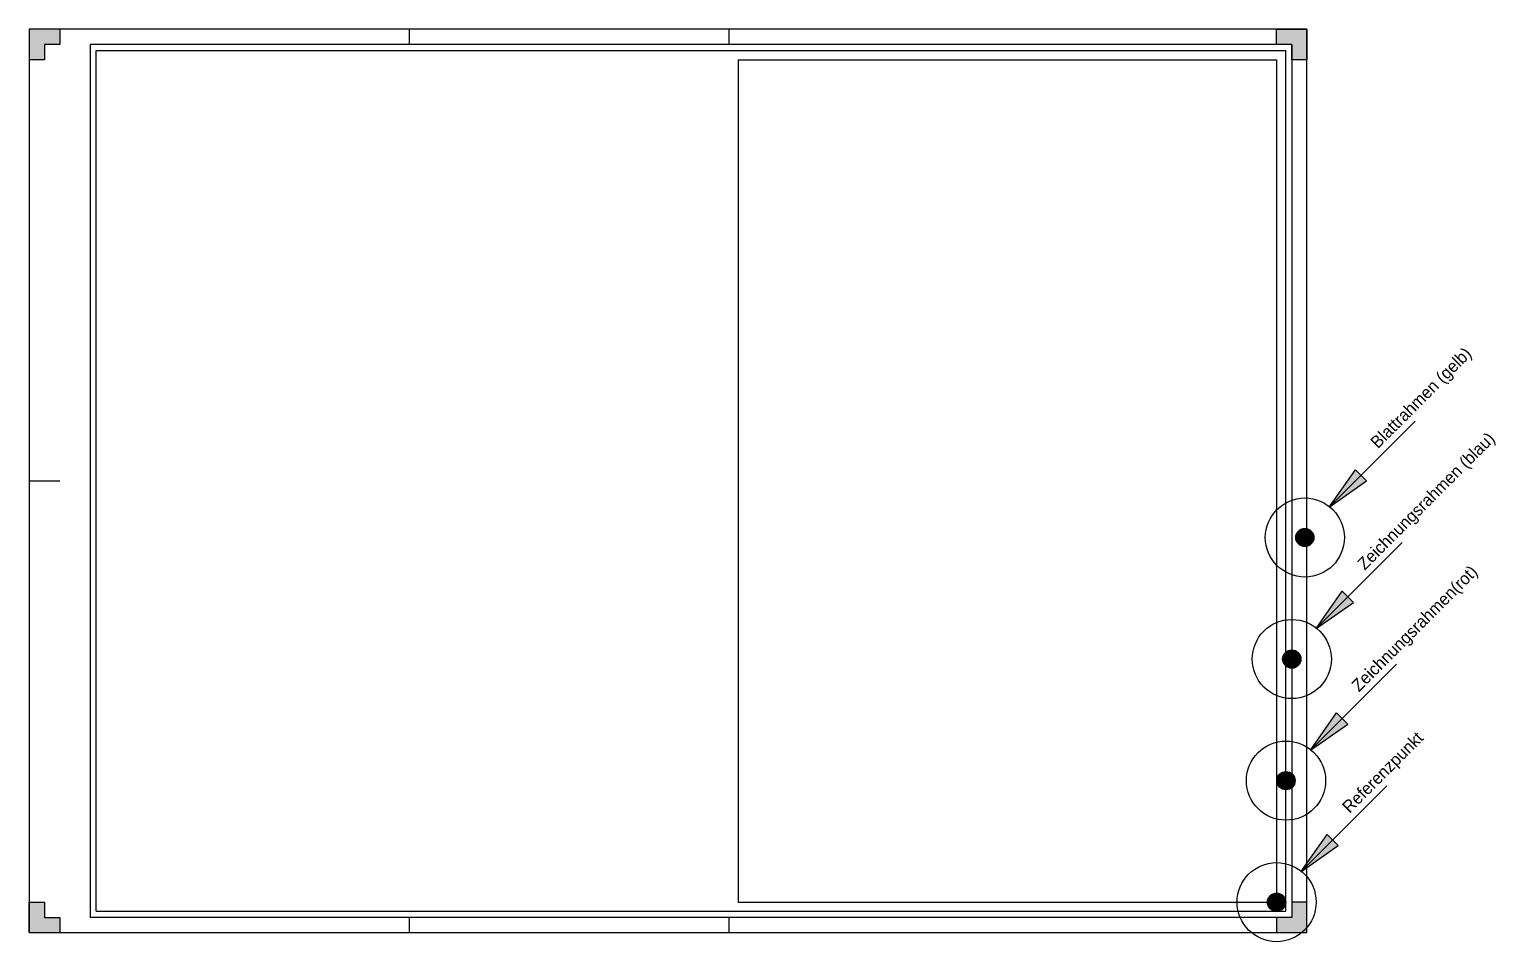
# Model space of a CAD drawing. Header units: millimetres. Extents: x 0 to 482, y -13 to 697.
# Drawn here: x 0 to 482, y 397 to 697 of the extents above; entities that cross this region are included whole.
import ezdxf

# ---------------------------------------------------------------- set-up
doc = ezdxf.new("R2010")
doc.units = ezdxf.units.MM
for name, color, linetype, true_color in [('Blattrahmen', 2, 'Continuous', 0xffff00), ('Faltmarken', 3, 'Continuous', 0x00ff00), ('Planecken', 2, 'Continuous', 0xffff00), ('Plankopf Platzhalter', 6, 'Continuous', 0xff00ff), ('Referenz', 1, 'Continuous', 0xff0000), ('Zeichnungsrahmen rot', 1, 'Continuous', 0xff0000), ('Zeichnungsrahmen_blau', 5, 'Continuous', 0x0000ff)]:
    doc.layers.add(name, color=color, linetype=linetype, true_color=true_color)
doc.styles.add('textstyle0', font='')
doc.styles.add('textstyle11', font='')
doc.styles.add('textstyle12', font='')
doc.styles.add('textstyle19', font='')
doc.styles.get('textstyle0').set_extended_font_data('FreeMono')
doc.styles.get('textstyle11').set_extended_font_data('FreeMono')
doc.styles.get('textstyle12').set_extended_font_data('FreeMono')
doc.styles.get('textstyle19').set_extended_font_data('FreeMono')

msp = doc.modelspace()

# ---------------------------------------------------------------- hatches: boundary and pattern name
at = {"layer": 'Planecken'}
for points in [[(10, 697), (10, 692), (5, 692), (5, 687), (0, 687), (0, 697)], [(410, 697), (420, 697), (420, 687), (415, 687), (415, 692), (410, 692)], [(0, 400), (0, 410), (5, 410), (5, 405), (10, 405), (10, 400)], [(410, 400), (420, 400), (420, 410), (415, 410), (415, 405), (410, 405)]]:
    msp.add_hatch(color=256, dxfattribs=at).paths.add_polyline_path(points)
at = {"layer": 'Referenz'}
for points in [[(427.3, 539.89), (435.9, 552.18), (439.59, 548.49)], [(423, 499.93), (431.6, 512.21), (435.29, 508.53)], [(421.1, 459.96), (429.7, 472.25), (433.39, 468.57)], [(418, 420), (426.6, 432.29), (430.29, 428.6)]]:
    msp.add_hatch(color=256, dxfattribs=at).paths.add_polyline_path(points)
h = msp.add_hatch(color=256, dxfattribs=at)
edge = h.paths.add_edge_path()
edge.add_arc((419.3, 529.89), 3, 0, 360)
h = msp.add_hatch(color=256, dxfattribs=at)
edge = h.paths.add_edge_path()
edge.add_arc((415, 489.93), 3, 0, 360)
h = msp.add_hatch(color=256, dxfattribs=at)
edge = h.paths.add_edge_path()
edge.add_arc((413.1, 449.96), 3, 0, 360)
h = msp.add_hatch(color=256, dxfattribs=at)
edge = h.paths.add_edge_path()
edge.add_arc((410, 410), 3, 0, 360)

# ---------------------------------------------------------------- linework, layer by layer
at = {"layer": 'Blattrahmen'}
for p, q in [((420, 697), (0, 697)), ((0, 697), (0, 400)), ((420, 400), (420, 697)), ((0, 400), (420, 400))]:
    msp.add_line(p, q, dxfattribs=at)
at = {"layer": 'Faltmarken'}
for p, q in [((125, 692), (125, 697)), ((230, 692), (230, 697)), ((0, 548.5), (10, 548.5)), ((125, 400), (125, 405)), ((230, 400), (230, 405))]:
    msp.add_line(p, q, dxfattribs=at)
at = {"layer": 'Planecken'}
for p, q in [((10, 697), (10, 692)), ((410, 697), (420, 697)), ((410, 692), (410, 697)), ((420, 697), (420, 687)), ((10, 692), (5, 692)), ((5, 692), (5, 687)), ((415, 692), (410, 692)), ((415, 687), (415, 692)), ((5, 687), (0, 687)), ((420, 687), (415, 687)), ((0, 400), (0, 410)), ((0, 410), (5, 410)), ((5, 410), (5, 405)), ((420, 410), (415, 410)), ((415, 410), (415, 405)), ((420, 400), (420, 410)), ((5, 405), (10, 405)), ((10, 405), (10, 400)), ((415, 405), (410, 405)), ((410, 405), (410, 400)), ((0, 400), (10, 400)), ((410, 400), (420, 400))]:
    msp.add_line(p, q, dxfattribs=at)
at = {"layer": 'Plankopf Platzhalter'}
for p, q in [((233, 687), (410, 687)), ((233, 687), (233, 410)), ((410, 687), (410, 410)), ((233, 410), (410, 410))]:
    msp.add_line(p, q, dxfattribs=at)
at = {"layer": 'Referenz'}
for p, q in [((427.3, 539.89), (455.59, 568.17)), ((427.3, 539.89), (435.9, 552.18)), ((435.9, 552.18), (439.59, 548.49)), ((427.3, 539.89), (439.59, 548.49)), ((423, 499.93), (451.28, 528.21)), ((423, 499.93), (431.6, 512.21)), ((431.6, 512.21), (435.29, 508.53)), ((423, 499.93), (435.29, 508.53)), ((421.1, 459.96), (449.38, 488.25)), ((421.1, 459.96), (429.7, 472.25)), ((421.1, 459.96), (433.39, 468.57)), ((429.7, 472.25), (433.39, 468.57)), ((418, 420), (446.28, 448.28)), ((418, 420), (426.6, 432.29)), ((426.6, 432.29), (430.29, 428.6)), ((418, 420), (430.29, 428.6))]:
    msp.add_line(p, q, dxfattribs=at)
for centre, radius in [((419.3, 529.89), 13), ((419.3, 529.89), 3), ((415, 489.93), 13), ((415, 489.93), 3), ((413.1, 449.96), 13), ((413.1, 449.96), 3), ((410, 410), 13), ((410, 410), 3)]:
    msp.add_circle(centre, radius, dxfattribs=at)
at = {"layer": 'Zeichnungsrahmen rot'}
for p, q in [((22, 407), (22, 690)), ((22, 690), (413, 690)), ((413, 407), (413, 690)), ((22, 407), (413, 407))]:
    msp.add_line(p, q, dxfattribs=at)
at = {"layer": 'Zeichnungsrahmen_blau'}
for p, q in [((415, 692), (20, 692)), ((20, 692), (20, 405)), ((415, 692), (415, 405)), ((415, 405), (20, 405))]:
    msp.add_line(p, q, dxfattribs=at)

# ---------------------------------------------------------------- texts
at = {"layer": 'Referenz', "char_height": 4, "attachment_point": 4, "rotation": 45}
for s, insert, style in [('Blattrahmen (gelb)', (442.3, 559.89), 'textstyle19'), ('Zeichnungsrahmen (blau)', (438, 519.93), 'textstyle11'), ('Zeichnungsrahmen(rot)', (436.1, 479.96), 'textstyle12'), ('Referenzpunkt', (433, 440), 'textstyle0')]:
    msp.add_mtext(s, dxfattribs=dict(at, insert=insert, style=style))

doc.saveas('drawing.dxf')
